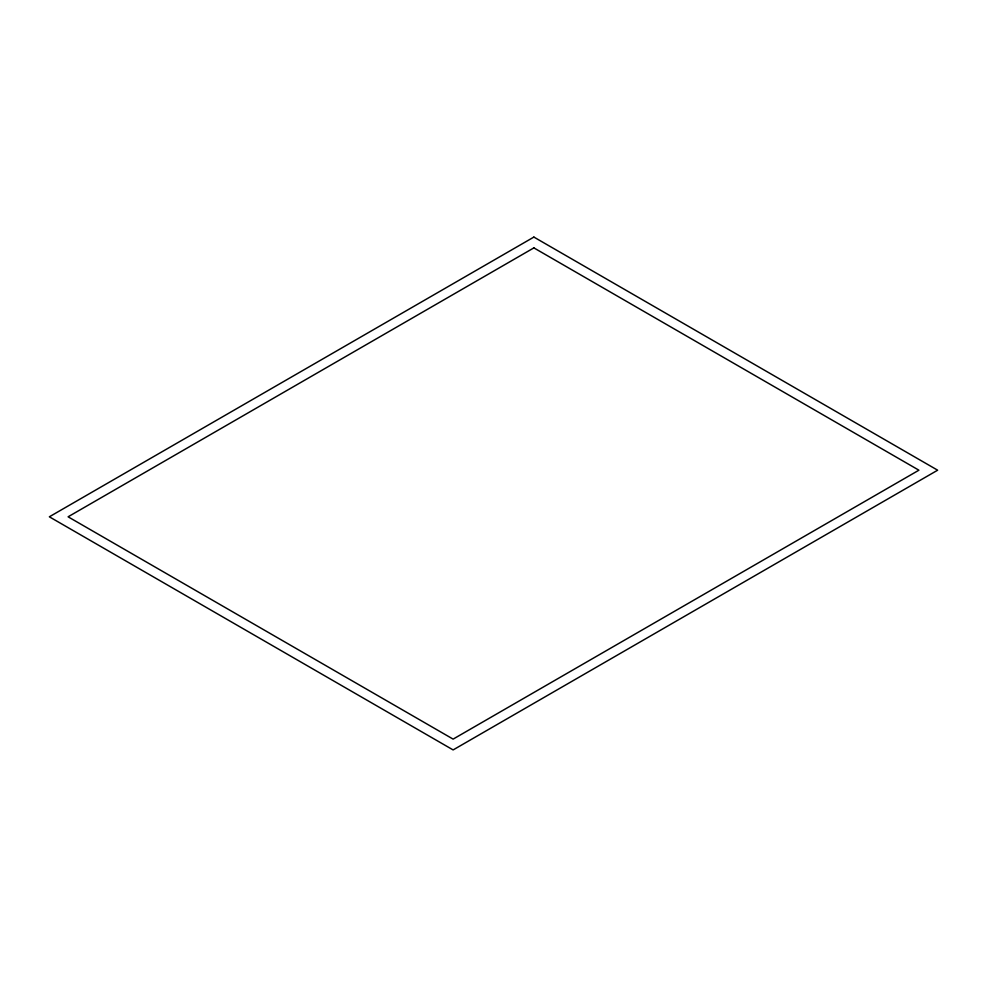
<?xml version="1.0" encoding="UTF-8"?>
<svg xmlns="http://www.w3.org/2000/svg" width="987" height="987" viewBox="0 0 987 987"><rect width="100%" height="100%" fill="white"/><g stroke="black" fill="none" stroke-linecap="round" stroke-linejoin="round"><path stroke-width="1.48" d="M533.881 237.077L49.35 516.806L453.119 749.923L937.65 470.194L533.881 237.077M533.881 247.885L68.091 516.806L453.119 739.115L918.909 470.194L533.881 247.885"/></g></svg>
